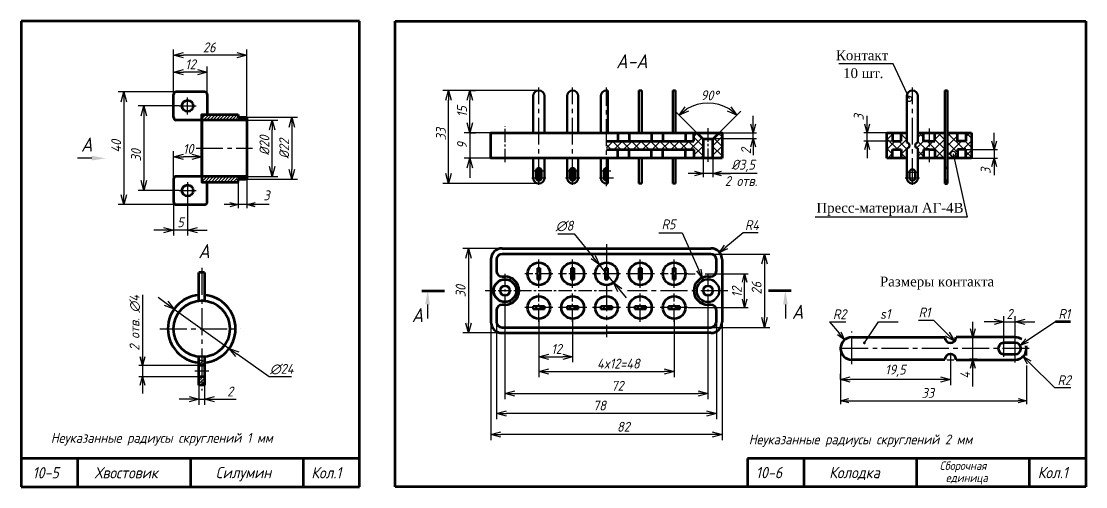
# Model space of a CAD drawing. Header units: millimetres. Extents: x -258 to 510, y 132 to 472.
# Drawn here: x 132 to 509.6, y 307 to 472 of the extents above; entities that cross this region are included whole.
import ezdxf

# ---------------------------------------------------------------- set-up
doc = ezdxf.new("R2010")
doc.units = ezdxf.units.MM
doc.header["$LTSCALE"] = 0.5
doc.linetypes.add('CENTER2', pattern=[28.575, 19.05, -3.175, 3.175, -3.175])
doc.linetypes.add('осевая2', pattern=[28.575, 19.05, -3.175, 3.175, -3.175])
doc.layers.get('0').update_dxf_attribs({"lineweight": 60})
doc.layers.get('Defpoints').update_dxf_attribs({"color": 5})
doc.styles.get("Standard").update_dxf_attribs({"font": 'isocpeui.ttf', "width": 0.9})
doc.styles.add('стиль1', font='TIMES.TTF')
doc.dimstyles.new('Standart 1', dxfattribs={"dimtxt": 3.5, "dimasz": 3.5, "dimexe": 2, "dimexo": 0, "dimgap": 1, "dimtad": 1, "dimtoh": 1, "dimdec": 0, "dimtxsty": 'Standard', "dimblk": 'OPEN30', "dimcen": 2.5, "dimadec": 0, "dimazin": 0, "dimtfac": 1, "dimtdec": 0, "dimtmove": 0, "dimatfit": 3, "dimldrblk": 'DOTSMALL', "dimfxl": 0, "dimarcsym": 0})

# ---------------------------------------------------------------- blocks, each defined once
blk = doc.blocks.new('_Open30')
at = {"color": 0, "linetype": 'ByBlock', "lineweight": -2}
for p, q in [((-1, 0.27), (0, 0)), ((0, 0), (-1, -0.27)), ((0, 0), (-1, 0))]:
    blk.add_line(p, q, dxfattribs=at)
blk = doc.blocks.new('*D68')
at = {"color": 0, "linetype": 'Continuous', "lineweight": -2}
for p, q in [((376.59, 389.5), (397.6, 389.5)), ((395.6, 386), (395.6, 367)), ((376.59, 363.5), (397.6, 363.5))]:
    blk.add_line(p, q, dxfattribs=at)
at = {"layer": 'Defpoints', "color": 0, "linetype": 'Continuous'}
for p in [(376.59, 389.5), (376.59, 363.5), (395.6, 363.5)]:
    blk.add_point(p, dxfattribs=at)
at = {"color": 0, "linetype": 'Continuous', "lineweight": -2, "xscale": 3.5, "yscale": 3.5, "zscale": 3.5}
for p, rotation in [((395.6, 389.5), 90), ((395.6, 363.5), 270)]:
    blk.add_blockref('_Open30', p, dxfattribs=dict(at, rotation=rotation))
at = {"color": 0, "linetype": 'Continuous', "lineweight": -3, "insert": (392.85, 377.39), "char_height": 3.5, "attachment_point": 5, "rotation": 90}
blk.add_mtext('26', dxfattribs=at)
blk = doc.blocks.new('_DotSmall')
at = {"color": 0, "linetype": 'ByBlock', "const_width": 0.5}
blk.add_lwpolyline([(-0.0625, 0, 1), (0.0625, 0, 1)], format="xyb", close=True, dxfattribs=at)
blk = doc.blocks.new('*D69')
at = {"color": 0, "linetype": 'Continuous', "lineweight": -2}
for p, q in [((303.59, 371.5), (303.59, 338)), ((375.6, 371.5), (375.6, 338)), ((307.09, 340), (372.1, 340))]:
    blk.add_line(p, q, dxfattribs=at)
at = {"layer": 'Defpoints', "color": 0, "linetype": 'Continuous'}
for p in [(303.59, 371.5), (375.6, 371.5), (375.6, 340)]:
    blk.add_point(p, dxfattribs=at)
at = {"color": 0, "linetype": 'Continuous', "lineweight": -2, "xscale": 3.5, "yscale": 3.5, "zscale": 3.5, "rotation": 180}
blk.add_blockref('_Open30', (303.59, 340), dxfattribs=at)
at = {"color": 0, "linetype": 'Continuous', "lineweight": -2, "xscale": 3.5, "yscale": 3.5, "zscale": 3.5}
blk.add_blockref('_Open30', (375.6, 340), dxfattribs=at)
at = {"color": 0, "linetype": 'Continuous', "lineweight": -3, "insert": (343.49, 342.77), "char_height": 3.5, "attachment_point": 5}
blk.add_mtext('72', dxfattribs=at)
blk = doc.blocks.new('*D70')
at = {"color": 0, "lineweight": -2}
for p, q in [((315.6, 366.25), (315.6, 351.1)), ((327.6, 366.25), (327.6, 351.1)), ((319.1, 353.1), (324.1, 353.1))]:
    blk.add_line(p, q, dxfattribs=at)
at = {"layer": 'Defpoints', "color": 0}
for p in [(315.6, 366.25), (327.6, 366.25), (327.6, 353.1)]:
    blk.add_point(p, dxfattribs=at)
at = {"color": 0, "lineweight": -2, "xscale": 3.5, "yscale": 3.5, "zscale": 3.5, "rotation": 180}
blk.add_blockref('_Open30', (315.6, 353.1), dxfattribs=at)
at = {"color": 0, "lineweight": -2, "xscale": 3.5, "yscale": 3.5, "zscale": 3.5}
blk.add_blockref('_Open30', (327.6, 353.1), dxfattribs=at)
at = {"color": 0, "lineweight": -3, "insert": (321.9, 355.85), "char_height": 3.5, "attachment_point": 5}
blk.add_mtext('12', dxfattribs=at)
blk = doc.blocks.new('*D71')
at = {"color": 0, "lineweight": -2}
for p, q in [((363.61, 366.25), (363.61, 345.89)), ((315.6, 353.1), (315.6, 345.89)), ((319.1, 347.89), (360.11, 347.89))]:
    blk.add_line(p, q, dxfattribs=at)
at = {"layer": 'Defpoints', "color": 0}
for p in [(363.61, 366.25), (315.6, 353.1), (363.61, 347.89)]:
    blk.add_point(p, dxfattribs=at)
at = {"color": 0, "lineweight": -2, "xscale": 3.5, "yscale": 3.5, "zscale": 3.5, "rotation": 180}
blk.add_blockref('_Open30', (315.6, 347.89), dxfattribs=at)
at = {"color": 0, "lineweight": -2, "xscale": 3.5, "yscale": 3.5, "zscale": 3.5}
blk.add_blockref('_Open30', (363.61, 347.89), dxfattribs=at)
at = {"color": 0, "lineweight": -3, "insert": (343.83, 350.64), "char_height": 3.5, "attachment_point": 5}
blk.add_mtext('4x12=48', dxfattribs=at)
blk = doc.blocks.new('*D78')
at = {"color": 0, "lineweight": -2}
for p, q in [((300.6, 365.5), (300.6, 331)), ((378.59, 365.5), (378.59, 331)), ((375.09, 333), (304.1, 333))]:
    blk.add_line(p, q, dxfattribs=at)
at = {"layer": 'Defpoints', "color": 0}
for p in [(300.6, 365.5), (378.59, 365.5), (300.6, 333)]:
    blk.add_point(p, dxfattribs=at)
at = {"color": 0, "lineweight": -2, "xscale": 3.5, "yscale": 3.5, "zscale": 3.5, "rotation": 180}
blk.add_blockref('_Open30', (300.6, 333), dxfattribs=at)
at = {"color": 0, "lineweight": -2, "xscale": 3.5, "yscale": 3.5, "zscale": 3.5}
blk.add_blockref('_Open30', (378.59, 333), dxfattribs=at)
at = {"color": 0, "lineweight": -3, "insert": (337.1, 335.77), "char_height": 3.5, "attachment_point": 5}
blk.add_mtext('78', dxfattribs=at)
blk = doc.blocks.new('*D79')
at = {"color": 0, "lineweight": -2}
for p, q in [((298.6, 365.5), (298.6, 323.5)), ((380.59, 365.5), (380.59, 323.5)), ((377.09, 325.5), (302.1, 325.5))]:
    blk.add_line(p, q, dxfattribs=at)
at = {"layer": 'Defpoints', "color": 0}
for p in [(298.6, 365.5), (380.59, 365.5), (298.6, 325.5)]:
    blk.add_point(p, dxfattribs=at)
at = {"color": 0, "lineweight": -2, "xscale": 3.5, "yscale": 3.5, "zscale": 3.5, "rotation": 180}
blk.add_blockref('_Open30', (298.6, 325.5), dxfattribs=at)
at = {"color": 0, "lineweight": -2, "xscale": 3.5, "yscale": 3.5, "zscale": 3.5}
blk.add_blockref('_Open30', (380.59, 325.5), dxfattribs=at)
at = {"color": 0, "lineweight": -3, "insert": (345.6, 328.25), "char_height": 3.5, "attachment_point": 5}
blk.add_mtext('82', dxfattribs=at)
blk = doc.blocks.new('*D72')
at = {"color": 0, "lineweight": -2}
for p, q in [((302.6, 391.5), (288.6, 391.5)), ((290.6, 388), (290.6, 365)), ((302.1, 361.5), (288.6, 361.5))]:
    blk.add_line(p, q, dxfattribs=at)
at = {"layer": 'Defpoints', "color": 0}
for p in [(302.6, 391.5), (290.6, 361.5), (302.1, 361.5)]:
    blk.add_point(p, dxfattribs=at)
at = {"color": 0, "lineweight": -2, "xscale": 3.5, "yscale": 3.5, "zscale": 3.5}
for p, rotation in [((290.6, 391.5), 90), ((290.6, 361.5), 270)]:
    blk.add_blockref('_Open30', p, dxfattribs=dict(at, rotation=rotation))
at = {"color": 0, "lineweight": -3, "insert": (287.85, 376.34), "char_height": 3.5, "attachment_point": 5, "rotation": 90}
blk.add_mtext('30', dxfattribs=at)
blk = doc.blocks.new('*D73')
at = {"color": 0, "lineweight": -2}
for p, q in [((291.1, 436), (291.1, 439.5)), ((298.6, 432.5), (289.1, 432.5)), ((291.1, 432.5), (291.1, 423.5)), ((298.6, 423.5), (289.1, 423.5)), ((291.1, 420), (291.1, 416.5))]:
    blk.add_line(p, q, dxfattribs=at)
at = {"layer": 'Defpoints', "color": 0}
for p in [(298.6, 432.5), (291.1, 423.5), (298.6, 423.5)]:
    blk.add_point(p, dxfattribs=at)
at = {"color": 0, "lineweight": -2, "xscale": 3.5, "yscale": 3.5, "zscale": 3.5}
for p, rotation in [((291.1, 432.5), 270), ((291.1, 423.5), 90)]:
    blk.add_blockref('_Open30', p, dxfattribs=dict(at, rotation=rotation))
at = {"color": 0, "lineweight": -3, "insert": (288.35, 428), "char_height": 3.5, "attachment_point": 5, "rotation": 90}
blk.add_mtext('9', dxfattribs=at)
blk = doc.blocks.new('*D74')
at = {"color": 0, "lineweight": -2}
for p, q in [((322.35, 396.66), (328.1, 396.66)), ((328.1, 396.66), (334.87, 388.32)), ((342.12, 379.39), (337.08, 385.61)), ((344.33, 376.68), (346.54, 373.96))]:
    blk.add_line(p, q, dxfattribs=at)
at = {"layer": 'Defpoints', "color": 0}
for p in [(337.08, 385.61), (342.12, 379.39)]:
    blk.add_point(p, dxfattribs=at)
at = {"color": 0, "lineweight": -2, "xscale": 3.5, "yscale": 3.5, "zscale": 3.5}
for p, rotation in [((337.08, 385.61), 309.0766852219268), ((342.12, 379.39), 129.0766852219268)]:
    blk.add_blockref('_Open30', p, dxfattribs=dict(at, rotation=rotation))
at = {"color": 0, "lineweight": -3, "insert": (324.72, 399.41), "char_height": 3.5, "attachment_point": 5}
blk.add_mtext('∅8', dxfattribs=at)
blk = doc.blocks.new('*D41')
at = {"color": 0, "lineweight": -2}
for p, q in [((480.6, 359), (480.6, 367.5)), ((484.6, 361), (484.6, 367.5)), ((477.1, 365.5), (473.6, 365.5)), ((480.6, 365.5), (484.6, 365.5)), ((488.1, 365.5), (491.6, 365.5))]:
    blk.add_line(p, q, dxfattribs=at)
at = {"layer": 'Defpoints', "color": 0}
for p in [(484.6, 365.5), (480.6, 359), (484.6, 361)]:
    blk.add_point(p, dxfattribs=at)
at = {"color": 0, "lineweight": -2, "xscale": 3.5, "yscale": 3.5, "zscale": 3.5}
blk.add_blockref('_Open30', (480.6, 365.5), dxfattribs=at)
at = {"color": 0, "lineweight": -2, "xscale": 3.5, "yscale": 3.5, "zscale": 3.5, "rotation": 180}
blk.add_blockref('_Open30', (484.6, 365.5), dxfattribs=at)
at = {"color": 0, "lineweight": -3, "insert": (482.6, 368.25), "char_height": 3.5, "attachment_point": 5}
blk.add_mtext('2', dxfattribs=at)
blk = doc.blocks.new('*D42')
at = {"color": 0, "lineweight": -2}
for p, q in [((461.6, 351.5), (461.6, 343)), ((422.6, 345), (422.6, 347)), ((458.1, 345), (426.1, 345))]:
    blk.add_line(p, q, dxfattribs=at)
at = {"layer": 'Defpoints', "color": 0}
for p in [(461.6, 351.5), (422.6, 345), (422.6, 345)]:
    blk.add_point(p, dxfattribs=at)
at = {"color": 0, "lineweight": -2, "xscale": 3.5, "yscale": 3.5, "zscale": 3.5, "rotation": 180}
blk.add_blockref('_Open30', (422.6, 345), dxfattribs=at)
at = {"color": 0, "lineweight": -2, "xscale": 3.5, "yscale": 3.5, "zscale": 3.5}
blk.add_blockref('_Open30', (461.6, 345), dxfattribs=at)
at = {"color": 0, "lineweight": -3, "insert": (442.1, 348.1), "char_height": 3.5, "attachment_point": 5}
blk.add_mtext('19,5', dxfattribs=at)
blk = doc.blocks.new('*D43')
at = {"color": 0, "lineweight": -2}
for p, q in [((450.26, 366.01), (455.59, 366.01)), ((455.59, 366.01), (460.54, 361.06))]:
    blk.add_line(p, q, dxfattribs=at)
at = {"layer": 'Defpoints', "color": 0}
for p in [(461.6, 360), (463.02, 358.59)]:
    blk.add_point(p, dxfattribs=at)
at = {"color": 0, "lineweight": -2, "xscale": 3.5, "yscale": 3.5, "zscale": 3.5, "rotation": 315}
blk.add_blockref('_Open30', (463.02, 358.59), dxfattribs=at)
at = {"color": 0, "lineweight": -3, "insert": (452.42, 368.76), "char_height": 3.5, "attachment_point": 5}
blk.add_mtext('R1', dxfattribs=at)
blk = doc.blocks.new('*D44')
at = {"color": 0, "lineweight": -2}
for p, q in [((371.6, 432.5), (363.93, 440.17)), ((379.6, 432.5), (387.28, 440.17))]:
    blk.add_line(p, q, dxfattribs=at)
blk.add_arc((375.6, 428.5), 14.51, 58.8555, 121.1445, dxfattribs=at)
at = {"layer": 'Defpoints', "color": 0}
for p in [(371.85, 442.51), (371.6, 432.5), (373.6, 430.5), (377.6, 430.5), (379.6, 432.5)]:
    blk.add_point(p, dxfattribs=at)
at = {"color": 0, "lineweight": -2, "xscale": 3.5, "yscale": 3.5, "zscale": 3.5}
for p, rotation in [((365.34, 438.76), 218.0722315492725), ((385.86, 438.76), 321.9277684507266)]:
    blk.add_blockref('_Open30', p, dxfattribs=dict(at, rotation=rotation))
at = {"color": 0, "lineweight": -3, "insert": (376.2, 445.75), "char_height": 3.5, "attachment_point": 5, "rotation": 358.0251}
blk.add_mtext('90°', dxfattribs=at)
blk = doc.blocks.new('*D45')
at = {"color": 0, "lineweight": -2}
for p, q in [((315.6, 447.5), (281.6, 447.5)), ((283.6, 418), (283.6, 444)), ((315.6, 414.5), (281.6, 414.5))]:
    blk.add_line(p, q, dxfattribs=at)
at = {"layer": 'Defpoints', "color": 0}
for p in [(283.6, 447.5), (315.6, 447.5), (315.6, 414.5)]:
    blk.add_point(p, dxfattribs=at)
at = {"color": 0, "lineweight": -2, "xscale": 3.5, "yscale": 3.5, "zscale": 3.5}
for p, rotation in [((283.6, 447.5), 90), ((283.6, 414.5), 270)]:
    blk.add_blockref('_Open30', p, dxfattribs=dict(at, rotation=rotation))
at = {"color": 0, "lineweight": -3, "insert": (280.85, 432), "char_height": 3.5, "attachment_point": 5, "rotation": 90}
blk.add_mtext('33', dxfattribs=at)
blk = doc.blocks.new('*D46')
at = {"color": 0, "lineweight": -2}
for p, q in [((291.1, 447.5), (293.1, 447.5)), ((291.1, 436), (291.1, 444)), ((291.1, 432.5), (293.1, 432.5))]:
    blk.add_line(p, q, dxfattribs=at)
at = {"layer": 'Defpoints', "color": 0}
for p in [(291.1, 447.5), (291.1, 447.5), (291.1, 432.5)]:
    blk.add_point(p, dxfattribs=at)
at = {"color": 0, "lineweight": -2, "xscale": 3.5, "yscale": 3.5, "zscale": 3.5}
for p, rotation in [((291.1, 447.5), 90), ((291.1, 432.5), 270)]:
    blk.add_blockref('_Open30', p, dxfattribs=dict(at, rotation=rotation))
at = {"color": 0, "lineweight": -3, "insert": (288.35, 440), "char_height": 3.5, "attachment_point": 5, "rotation": 90}
blk.add_mtext('15', dxfattribs=at)
blk = doc.blocks.new('*D47')
at = {"color": 0, "lineweight": -2}
for p, q in [((195, 343), (195, 336)), ((197, 343), (197, 336)), ((191.5, 338), (188, 338)), ((195, 338), (197, 338)), ((200.5, 338), (208.24, 338))]:
    blk.add_line(p, q, dxfattribs=at)
at = {"layer": 'Defpoints', "color": 0}
for p in [(195, 343), (197, 343), (197, 338)]:
    blk.add_point(p, dxfattribs=at)
at = {"color": 0, "lineweight": -2, "xscale": 3.5, "yscale": 3.5, "zscale": 3.5}
blk.add_blockref('_Open30', (195, 338), dxfattribs=at)
at = {"color": 0, "lineweight": -2, "xscale": 3.5, "yscale": 3.5, "zscale": 3.5, "rotation": 180}
blk.add_blockref('_Open30', (197, 338), dxfattribs=at)
at = {"color": 0, "lineweight": -3, "insert": (206.12, 340.75), "char_height": 3.5, "attachment_point": 5}
blk.add_mtext('2', dxfattribs=at)
blk = doc.blocks.new('*D48')
at = {"color": 0, "lineweight": -2}
for p, q in [((211.99, 437), (223, 437)), ((221, 420.5), (221, 433.5)), ((211.99, 417), (223, 417))]:
    blk.add_line(p, q, dxfattribs=at)
at = {"layer": 'Defpoints', "color": 0}
for p in [(211.99, 437), (221, 437), (211.99, 417)]:
    blk.add_point(p, dxfattribs=at)
at = {"color": 0, "lineweight": -2, "xscale": 3.5, "yscale": 3.5, "zscale": 3.5}
for p, rotation in [((221, 437), 90), ((221, 417), 270)]:
    blk.add_blockref('_Open30', p, dxfattribs=dict(at, rotation=rotation))
at = {"color": 0, "lineweight": -3, "insert": (218.25, 428), "char_height": 3.5, "attachment_point": 5, "rotation": 90}
blk.add_mtext('%%c20', dxfattribs=at)
blk = doc.blocks.new('*D49')
at = {"color": 0, "linetype": 'Continuous', "lineweight": -2}
for p, q in [((185.99, 416), (185.99, 426)), ((192.49, 424), (189.49, 424)), ((195.99, 424), (195.99, 426))]:
    blk.add_line(p, q, dxfattribs=at)
at = {"layer": 'Defpoints', "color": 0, "linetype": 'Continuous'}
for p in [(185.99, 424), (195.99, 424), (185.99, 416)]:
    blk.add_point(p, dxfattribs=at)
at = {"color": 0, "linetype": 'Continuous', "lineweight": -2, "xscale": 3.5, "yscale": 3.5, "zscale": 3.5, "rotation": 180}
blk.add_blockref('_Open30', (185.99, 424), dxfattribs=at)
at = {"color": 0, "linetype": 'Continuous', "lineweight": -2, "xscale": 3.5, "yscale": 3.5, "zscale": 3.5}
blk.add_blockref('_Open30', (195.99, 424), dxfattribs=at)
at = {"color": 0, "linetype": 'Continuous', "lineweight": -3, "insert": (191.25, 426.75), "char_height": 3.5, "attachment_point": 5}
blk.add_mtext('10', dxfattribs=at)
blk = doc.blocks.new('*D50')
at = {"color": 0, "linetype": 'Continuous', "lineweight": -2}
for p, q in [((185.99, 408), (185.99, 396)), ((190.99, 409), (190.99, 396)), ((182.49, 398), (178.99, 398)), ((190.99, 398), (185.99, 398)), ((194.49, 398), (197.99, 398))]:
    blk.add_line(p, q, dxfattribs=at)
at = {"layer": 'Defpoints', "color": 0, "linetype": 'Continuous'}
for p in [(185.99, 408), (190.99, 409), (185.99, 398)]:
    blk.add_point(p, dxfattribs=at)
at = {"color": 0, "linetype": 'Continuous', "lineweight": -2, "xscale": 3.5, "yscale": 3.5, "zscale": 3.5}
blk.add_blockref('_Open30', (185.99, 398), dxfattribs=at)
at = {"color": 0, "linetype": 'Continuous', "lineweight": -2, "xscale": 3.5, "yscale": 3.5, "zscale": 3.5, "rotation": 180}
blk.add_blockref('_Open30', (190.99, 398), dxfattribs=at)
at = {"color": 0, "linetype": 'Continuous', "lineweight": -3, "insert": (188.49, 400.75), "char_height": 3.5, "attachment_point": 5}
blk.add_mtext('5', dxfattribs=at)
blk = doc.blocks.new('*D51')
at = {"color": 0, "lineweight": -2}
for p, q in [((183.38, 372), (180.54, 374.03)), ((186.23, 369.96), (205.77, 356.02)), ((219.92, 345.92), (208.62, 353.99)), ((227.84, 345.92), (219.92, 345.92))]:
    blk.add_line(p, q, dxfattribs=at)
at = {"layer": 'Defpoints', "color": 0}
for p in [(186.23, 369.96), (205.77, 356.02)]:
    blk.add_point(p, dxfattribs=at)
at = {"color": 0, "lineweight": -2, "xscale": 3.5, "yscale": 3.5, "zscale": 3.5}
for p, rotation in [((186.23, 369.96), 324.4796056879055), ((205.77, 356.02), 144.4796056879055)]:
    blk.add_blockref('_Open30', p, dxfattribs=dict(at, rotation=rotation))
at = {"color": 0, "lineweight": -3, "insert": (224.38, 348.67), "char_height": 3.5, "attachment_point": 5}
blk.add_mtext('∅24', dxfattribs=at)
blk = doc.blocks.new('*D52')
at = {"color": 0, "linetype": 'Continuous', "lineweight": -2}
for p, q in [((187.99, 442), (173.46, 442)), ((175.46, 438.5), (175.46, 415.5)), ((187.99, 412), (173.46, 412))]:
    blk.add_line(p, q, dxfattribs=at)
at = {"layer": 'Defpoints', "color": 0, "linetype": 'Continuous'}
for p in [(187.99, 442), (175.46, 412), (187.99, 412)]:
    blk.add_point(p, dxfattribs=at)
at = {"color": 0, "linetype": 'Continuous', "lineweight": -2, "xscale": 3.5, "yscale": 3.5, "zscale": 3.5}
for p, rotation in [((175.46, 442), 90), ((175.46, 412), 270)]:
    blk.add_blockref('_Open30', p, dxfattribs=dict(at, rotation=rotation))
at = {"color": 0, "linetype": 'Continuous', "lineweight": -3, "insert": (172.71, 424.53), "char_height": 3.5, "attachment_point": 5, "rotation": 90}
blk.add_mtext('30', dxfattribs=at)
blk = doc.blocks.new('*D53')
at = {"color": 0, "linetype": 'Continuous', "lineweight": -2}
for p, q in [((186.99, 447), (166.4, 447)), ((168.4, 443.5), (168.4, 410.5)), ((186.99, 407), (166.4, 407))]:
    blk.add_line(p, q, dxfattribs=at)
at = {"layer": 'Defpoints', "color": 0, "linetype": 'Continuous'}
for p in [(186.99, 447), (168.4, 407), (186.99, 407)]:
    blk.add_point(p, dxfattribs=at)
at = {"color": 0, "linetype": 'Continuous', "lineweight": -2, "xscale": 3.5, "yscale": 3.5, "zscale": 3.5}
for p, rotation in [((168.4, 447), 90), ((168.4, 407), 270)]:
    blk.add_blockref('_Open30', p, dxfattribs=dict(at, rotation=rotation))
at = {"color": 0, "linetype": 'Continuous', "lineweight": -3, "insert": (165.65, 427.74), "char_height": 3.5, "attachment_point": 5, "rotation": 90}
blk.add_mtext('40', dxfattribs=at)
blk = doc.blocks.new('*D54')
at = {"color": 0, "lineweight": -2}
for p, q in [((185.99, 446), (185.99, 456)), ((194.49, 454), (189.49, 454)), ((197.99, 446), (197.99, 456))]:
    blk.add_line(p, q, dxfattribs=at)
at = {"layer": 'Defpoints', "color": 0}
for p in [(185.99, 454), (185.99, 446), (197.99, 446)]:
    blk.add_point(p, dxfattribs=at)
at = {"color": 0, "lineweight": -2, "xscale": 3.5, "yscale": 3.5, "zscale": 3.5, "rotation": 180}
blk.add_blockref('_Open30', (185.99, 454), dxfattribs=at)
at = {"color": 0, "lineweight": -2, "xscale": 3.5, "yscale": 3.5, "zscale": 3.5}
blk.add_blockref('_Open30', (197.99, 454), dxfattribs=at)
at = {"color": 0, "lineweight": -3, "insert": (192.05, 456.75), "char_height": 3.5, "attachment_point": 5}
blk.add_mtext('12', dxfattribs=at)
blk = doc.blocks.new('*D55')
at = {"color": 0, "lineweight": -2}
for p, q in [((211.49, 438), (230, 438)), ((228, 434.5), (228, 419.5)), ((211.49, 416), (230, 416))]:
    blk.add_line(p, q, dxfattribs=at)
at = {"layer": 'Defpoints', "color": 0}
for p in [(211.49, 438), (211.49, 416), (228, 416)]:
    blk.add_point(p, dxfattribs=at)
at = {"color": 0, "lineweight": -2, "xscale": 3.5, "yscale": 3.5, "zscale": 3.5}
for p, rotation in [((228, 438), 90), ((228, 416), 270)]:
    blk.add_blockref('_Open30', p, dxfattribs=dict(at, rotation=rotation))
at = {"color": 0, "lineweight": -3, "insert": (225.25, 426.81), "char_height": 3.5, "attachment_point": 5, "rotation": 90}
blk.add_mtext('%%c22', dxfattribs=at)
blk = doc.blocks.new('*D56')
at = {"color": 0, "lineweight": -2}
for p, q in [((185.99, 446), (185.99, 462)), ((211.99, 438), (211.99, 462)), ((208.49, 460), (189.49, 460))]:
    blk.add_line(p, q, dxfattribs=at)
at = {"layer": 'Defpoints', "color": 0}
for p in [(185.99, 460), (185.99, 446), (211.99, 438)]:
    blk.add_point(p, dxfattribs=at)
at = {"color": 0, "lineweight": -2, "xscale": 3.5, "yscale": 3.5, "zscale": 3.5, "rotation": 180}
blk.add_blockref('_Open30', (185.99, 460), dxfattribs=at)
at = {"color": 0, "lineweight": -2, "xscale": 3.5, "yscale": 3.5, "zscale": 3.5}
blk.add_blockref('_Open30', (211.99, 460), dxfattribs=at)
at = {"color": 0, "lineweight": -3, "insert": (198.69, 462.75), "char_height": 3.5, "attachment_point": 5}
blk.add_mtext('26', dxfattribs=at)

msp = doc.modelspace()

# ---------------------------------------------------------------- hatches: boundary and pattern name
h = msp.add_hatch(color=7)
h.paths.add_polyline_path([(460.6, 447.5), (459.6, 447.5), (459.6, 420), (460.6, 420)])
h.paths.add_polyline_path([(460.6, 415.5), (459.6, 415.5), (459.6, 414.5), (460.6, 414.5)])
at = {"lineweight": -3}
h = msp.add_hatch(dxfattribs=at)
h.set_pattern_fill('ANSI31', scale=0.25, angle=180, style=0)
h.set_pattern_definition([(225, (335.7174, 337.0096), (0.561266, -0.561266), [])])
h.paths.add_polyline_path([(208.99, 415), (208.99, 416), (211.49, 416), (211.99, 416), (211.99, 417), (195.99, 417), (195.99, 415)])
h.paths.add_polyline_path([(211.99, 437), (211.99, 438), (208.99, 438), (208.99, 439), (195.99, 439), (195.99, 437)])
h = msp.add_hatch(dxfattribs=at)
h.set_pattern_fill('ANSI37', scale=0.75, style=0)
h.paths.add_polyline_path([(373.85, 430.25), (371.6, 432.5), (370.6, 432.5), (370.6, 429.5), (339.6, 429.5), (339.6, 426.5), (370.6, 426.5), (370.6, 423.78), (370.88, 423.5), (373.85, 423.5)])
h.paths.add_polyline_path([(380.59, 430.5), (377.6, 430.5), (377.35, 430.25), (377.35, 423.5), (380.59, 423.5)])
h.paths.add_polyline_path([(380.59, 432.5), (379.6, 432.5), (377.6, 430.5), (380.59, 430.5)])
h = msp.add_hatch(dxfattribs=at)
h.set_pattern_fill('ANSI37', scale=0.75, style=0)
h.set_pattern_definition([(45, (259.1025, 287), (-1.683798, 1.683798), []), (135, (259.1025, 287), (-1.683798, -1.683798), [])])
h.paths.add_polyline_path([(446.1, 427, 1), (446.1, 429), (446.1, 432.5), (444.1, 432.5), (444.1, 429.5), (441.1, 429.5), (441.1, 432.5), (439.1, 432.5), (439.1, 423.5), (441.1, 423.5), (441.1, 426.5), (444.1, 426.5), (444.1, 423.5), (446.1, 423.5)])
h.paths.add_polyline_path([(452.1, 426.5), (454.1, 426.5), (454.1, 429.5), (452.1, 429.5), (452.1, 432.5), (450.1, 432.5), (450.1, 429, 1), (450.1, 427), (450.1, 423.5), (452.1, 423.5)])
h.paths.add_polyline_path([(456.1, 426.5), (456.1, 423.5), (459.6, 423.5), (459.6, 432.5), (456.1, 432.5), (456.1, 429.5), (454.1, 429.5), (454.1, 426.5)])
h.paths.add_polyline_path([(460.6, 423.5), (464.1, 423.5), (464.1, 426.5), (467.1, 426.5), (467.1, 423.5), (469.1, 423.5), (469.1, 432.5), (467.1, 432.5), (467.1, 429.5), (464.1, 429.5), (464.1, 432.5), (460.6, 432.5)])
h = msp.add_hatch(dxfattribs=at)
h.set_pattern_fill('ANSI31', scale=0.25, angle=180, style=0)
h.set_pattern_definition([(225, (266, 273), (0.561266, -0.561266), [])])
h.paths.add_polyline_path([(196, 345.99), (195, 345.99), (195, 342.99), (196, 342.99)])
h.paths.add_polyline_path([(196, 342.99), (197, 342.99), (197, 345.99), (196, 345.99)])
edge = h.paths.add_edge_path()
edge.add_line((196, 349.99), (196, 351.73))
edge.add_spline(control_points=[(196, 351.73), (195.81, 351.78), (195.46, 351.81), (195.14, 351.69), (195, 351.64)], knot_values=[1.257023, 1.257023, 1.257023, 1.257023, 1.8297, 2.282074, 2.282074, 2.282074, 2.282074], degree=3, periodic=0)
edge.add_line((195, 351.64), (195, 349.99))
edge.add_line((195, 349.99), (196, 349.99))
edge = h.paths.add_edge_path()
edge.add_line((196, 349.99), (197, 349.99))
edge.add_line((197, 349.99), (197, 351.7))
edge.add_spline(control_points=[(197, 351.7), (196.9, 351.63), (196.62, 351.46), (196.27, 351.65), (196.03, 351.72), (196, 351.73)], knot_values=[0.193136, 0.193136, 0.193136, 0.193136, 0.540618, 1.177748, 1.257023, 1.257023, 1.257023, 1.257023], degree=3, periodic=0)
edge.add_line((196, 351.73), (196, 349.99))

# ---------------------------------------------------------------- linework, layer by layer
at = {"color": 7, "lineweight": 60}
for p, q in [((132, 472), (132, 307)), ((252, 472), (132, 472)), ((252, 307), (252, 472)), ((264.6, 307), (264.6, 472)), ((264.6, 472), (509.6, 472)), ((509.6, 472), (509.6, 307)), ((185.99, 438), (185.99, 446)), ((196.99, 447), (186.99, 447)), ((197.99, 446), (197.99, 439)), ((339.6, 447.5), (340.1, 447.5)), ((459.6, 447.5), (460.6, 447.5)), ((195.99, 439), (195.99, 427)), ((208.99, 439), (208.99, 438)), ((195.99, 437), (186.99, 437)), ((211.99, 437), (195.99, 437)), ((208.99, 438), (211.99, 438)), ((370.6, 429.5), (370.6, 432.5)), ((373.85, 430.25), (371.6, 432.5)), ((377.35, 430.25), (379.6, 432.5)), ((439.1, 423.5), (439.1, 432.5)), ((439.1, 432.5), (446.1, 432.5)), ((441.1, 432.5), (441.1, 429.5)), ((444.1, 429.5), (444.1, 432.5)), ((450.1, 432.5), (459.6, 432.5)), ((452.1, 429.5), (452.1, 432.5)), ((456.1, 429.5), (456.1, 432.5)), ((460.6, 432.5), (469.1, 432.5)), ((464.1, 429.5), (464.1, 432.5)), ((467.1, 432.5), (467.1, 429.5)), ((469.1, 432.5), (469.1, 423.5)), ((339.6, 429.5), (370.6, 429.5)), ((377.35, 430.25), (373.85, 430.25)), ((373.85, 430.25), (373.85, 423.5)), ((377.35, 423.49), (377.35, 430.25)), ((441.1, 429.5), (444.1, 429.5)), ((454.1, 429.5), (452.1, 429.5)), ((454.1, 429.5), (456.1, 429.5)), ((467.1, 429.5), (464.1, 429.5)), ((339.6, 426.5), (370.6, 426.5)), ((370.6, 426.5), (370.6, 423.5)), ((446.1, 423.5), (439.1, 423.5)), ((441.1, 426.5), (444.1, 426.5)), ((441.1, 423.5), (441.1, 426.5)), ((444.1, 426.5), (444.1, 423.5)), ((459.6, 423.5), (450.1, 423.5)), ((454.1, 426.5), (452.1, 426.5)), ((452.1, 426.5), (452.1, 423.5)), ((454.1, 426.5), (456.1, 426.5)), ((456.1, 426.5), (456.1, 423.5)), ((469.1, 423.5), (460.6, 423.5)), ((467.1, 426.5), (464.1, 426.5)), ((464.1, 426.5), (464.1, 423.5)), ((467.1, 423.5), (467.1, 426.5)), ((459.6, 420), (460.6, 420)), ((185.99, 416), (185.99, 408)), ((195.99, 417), (186.99, 417)), ((211.99, 417), (195.99, 417)), ((208.99, 416), (211.49, 416)), ((208.99, 415), (208.99, 416)), ((459.6, 415.5), (460.6, 415.5)), ((197.99, 408), (197.99, 415)), ((459.6, 414.5), (460.6, 414.5)), ((186.99, 407), (196.99, 407)), ((339.59, 389.5), (302.6, 389.5)), ((376.59, 389.5), (339.59, 389.5)), ((300.6, 387.5), (300.6, 383.5)), ((378.59, 383.5), (378.59, 387.5)), ((195, 372.94), (195, 382.99)), ((197, 382.99), (195, 382.99)), ((197, 382.99), (197, 372.94)), ((302.6, 381.5), (303.59, 381.5)), ((375.6, 381.5), (376.59, 381.5)), ((303.59, 371.5), (302.6, 371.5)), ((376.59, 371.5), (375.6, 371.5)), ((300.6, 369.5), (300.6, 365.5)), ((378.59, 365.5), (378.59, 369.5)), ((302.6, 363.5), (339.59, 363.5)), ((339.59, 363.5), (376.59, 363.5)), ((426.6, 360), (459.6, 360)), ((484.6, 360), (463.6, 360)), ((484.6, 358), (480.6, 358)), ((195, 342.99), (195, 353.04)), ((197, 353.04), (197, 342.99)), ((459.6, 352), (426.6, 352)), ((463.6, 352), (484.6, 352)), ((480.6, 354), (484.6, 354)), ((197, 349.99), (195, 349.99)), ((197, 345.99), (195, 345.99)), ((197, 342.99), (195, 342.99)), ((252, 317), (132, 317)), ((152, 317), (152, 307)), ((192, 317), (192, 307)), ((232, 317), (232, 307)), ((509.6, 317), (389.6, 317)), ((389.6, 317), (389.6, 307)), ((409.6, 317), (409.6, 307)), ((449.6, 317), (449.6, 307)), ((489.6, 317), (489.6, 307)), ((132, 307), (252, 307)), ((509.6, 307), (264.6, 307))]:
    msp.add_line(p, q, dxfattribs=at)
at = {"color": 7, "linetype": 'осевая2', "lineweight": -3}
for p, q in [((315.6, 414), (315.6, 448.5)), ((327.6, 414), (327.6, 448.5)), ((339.6, 413.5), (339.6, 448.5)), ((448.1, 414), (448.1, 448.5)), ((193.99, 427), (213.99, 427)), ((196, 384.58), (196, 341.06)), ((181.17, 362.99), (209.79, 362.99)), ((426.6, 350.5), (426.6, 362)), ((489.6, 356), (421.6, 356))]:
    msp.add_line(p, q, dxfattribs=at)
at = {"color": 7, "lineweight": 50}
for p, q in [((340.1, 432.5), (340.1, 447.5)), ((351.1, 447.5), (352.1, 447.5)), ((351.11, 432.5), (351.1, 447.5)), ((352.11, 432.5), (352.11, 447.5)), ((363.1, 447.5), (364.1, 447.5)), ((363.11, 432.5), (363.11, 447.5)), ((364.1, 432.5), (364.1, 447.5)), ((459.6, 447.5), (459.6, 414.5)), ((460.6, 414.5), (460.6, 447.5)), ((313.6, 432.5), (313.6, 445.5)), ((317.6, 445.5), (317.6, 432.5)), ((325.6, 432.5), (325.6, 445.5)), ((329.6, 445.5), (329.6, 432.5)), ((337.6, 432.5), (337.6, 445.5)), ((446.1, 429), (446.1, 445.5)), ((450.1, 445.5), (450.1, 429)), ((446.1, 427), (446.1, 416.5)), ((450.1, 416.5), (450.1, 427)), ((313.6, 423.5), (313.6, 416.5)), ((317.6, 416.5), (317.6, 423.5)), ((325.6, 423.5), (325.6, 416.5)), ((329.6, 416.5), (329.6, 423.5)), ((337.6, 423.5), (337.6, 416.5)), ((340.1, 414.5), (340.1, 423.5)), ((351.11, 414.5), (351.11, 423.5)), ((352.11, 414.5), (352.11, 423.5)), ((363.11, 414.5), (363.11, 423.5)), ((364.1, 414.5), (364.1, 423.5)), ((315.1, 415.63), (315.1, 419.87)), ((316.1, 415.63), (316.1, 419.87)), ((327.1, 415.63), (327.1, 419.87)), ((328.1, 415.63), (328.1, 419.87)), ((339.1, 415.63), (339.1, 419.87)), ((447.1, 418.5), (447.1, 416.5)), ((449.1, 416.5), (449.1, 418.5)), ((339.6, 414.5), (340.1, 414.5)), ((351.11, 414.5), (352.11, 414.5)), ((363.11, 414.5), (364.1, 414.5)), ((315.1, 384.5), (316.1, 384.5)), ((315.1, 380.5), (315.1, 384.5)), ((316.1, 384.5), (316.1, 380.5)), ((327.1, 380.5), (327.1, 384.5)), ((327.1, 384.5), (328.1, 384.5)), ((328.1, 384.5), (328.1, 380.5)), ((339.1, 380.5), (339.1, 384.5)), ((339.1, 384.5), (340.1, 384.5)), ((340.1, 384.5), (340.1, 380.5)), ((351.1, 380.5), (351.1, 384.5)), ((351.1, 384.5), (352.1, 384.5)), ((352.1, 384.5), (352.1, 380.5)), ((363.1, 380.5), (363.1, 384.5)), ((363.1, 384.5), (364.1, 384.5)), ((364.1, 384.5), (364.1, 380.5)), ((316.1, 380.5), (315.1, 380.5)), ((328.1, 380.5), (327.1, 380.5)), ((340.1, 380.5), (339.1, 380.5)), ((352.1, 380.5), (351.1, 380.5)), ((364.1, 380.5), (363.1, 380.5)), ((313.6, 370), (313.6, 371)), ((313.6, 371), (317.6, 371)), ((317.6, 371), (317.6, 370)), ((325.6, 370), (325.6, 371)), ((325.6, 371), (329.6, 371)), ((329.6, 371), (329.6, 370)), ((337.59, 370), (337.59, 371)), ((337.59, 371), (341.59, 371)), ((341.59, 371), (341.59, 370)), ((349.6, 370), (349.6, 371)), ((349.6, 371), (353.6, 371)), ((353.6, 371), (353.6, 370)), ((361.6, 370), (361.6, 371)), ((361.6, 371), (365.6, 371)), ((365.6, 371), (365.6, 370)), ((317.6, 370), (313.6, 370)), ((329.6, 370), (325.6, 370)), ((341.59, 370), (337.59, 370)), ((353.6, 370), (349.6, 370)), ((365.6, 370), (361.6, 370))]:
    msp.add_line(p, q, dxfattribs=at)
at = {"color": 7, "lineweight": -3}
for p, q in [((187.99, 442), (193.99, 442)), ((190.99, 439), (190.99, 445)), ((391.6, 435.5), (391.6, 438.5)), ((432.1, 435.5), (432.1, 438.5)), ((377.6, 430.5), (392.85, 430.5)), ((380.59, 432.5), (392.85, 432.5)), ((391.6, 430.5), (391.6, 432.5)), ((441.1, 432.5), (430.85, 432.5)), ((432.1, 429.5), (432.1, 432.5)), ((477.1, 429.5), (477.1, 432.5)), ((391.6, 427.5), (391.6, 424.5)), ((441.1, 429.5), (430.85, 429.5)), ((157, 423.5), (152, 423.5)), ((373.85, 423.5), (373.85, 416.75)), ((377.35, 423.49), (377.35, 416.74)), ((432.1, 426.5), (432.1, 423.5)), ((467.1, 426.5), (478.35, 426.5)), ((469.1, 423.5), (478.35, 423.5)), ((477.1, 426.5), (477.1, 423.5)), ((477.1, 420.5), (477.1, 417.5)), ((208.99, 416), (208.99, 405.75)), ((211.99, 416), (211.99, 405.75)), ((393.1, 418), (368.59, 418)), ((380.6, 418), (383.6, 418)), ((187.99, 412), (193.99, 412)), ((190.99, 415), (190.99, 409)), ((219.99, 407), (203.99, 407)), ((358.17, 397), (366.49, 397)), ((366.49, 397), (372.35, 383.81)), ((388.05, 397), (381.98, 391.97)), ((393.35, 397), (388.05, 397)), ((368.6, 382.5), (371.1, 382.5)), ((374.6, 382.5), (389.85, 382.5)), ((388.6, 373.5), (388.6, 379.5)), ((175, 375), (175, 339.99)), ((276.1, 371.6), (276.1, 366.6)), ((368.6, 370.5), (389.85, 370.5)), ((403.11, 371.6), (403.11, 366.6)), ((418.69, 365.5), (424.45, 365.5)), ((418.69, 365.5), (422.12, 361.38)), ((431.1, 358), (436.1, 365.5)), ((436.1, 365.5), (443.1, 365.5)), ((469.6, 342.5), (469.6, 365.5)), ((498.85, 365.5), (488.76, 358.77)), ((422.6, 356), (422.6, 336.25)), ((488.6, 356), (488.6, 353.5)), ((460.4, 352), (462.82, 352)), ((461.6, 354.5), (461.6, 351.5)), ((195, 349.99), (173.75, 349.99)), ((488.6, 350), (488.6, 336.25)), ((498.6, 342), (489.55, 351.05)), ((195, 345.99), (173.75, 345.99)), ((504.37, 342), (498.6, 342)), ((425.6, 337.5), (485.6, 337.5))]:
    msp.add_line(p, q, dxfattribs=at)
at = {"color": 7, "lineweight": 60, "ltscale": 0.5}
msp.add_line((211.99, 438), (211.99, 416), dxfattribs=at)
at = {"color": 7, "linetype": 'осевая2', "lineweight": -3, "ltscale": 0.5}
msp.add_line((303.6, 422.01), (303.6, 434.78), dxfattribs=at)
at = {"color": 7}
for p, q in [((370.88, 423.5), (370.6, 423.78)), ((377.61, 423.5), (377.6, 423.51)), ((209.99, 416), (208.99, 416)), ((504.15, 365.5), (498.85, 365.5)), ((471.1, 360), (468.35, 360)), ((471.1, 352), (468.35, 352))]:
    msp.add_line(p, q, dxfattribs=at)
at = {"color": 7, "linetype": 'Continuous', "lineweight": 60}
msp.add_line((211.99, 416), (208.99, 416), dxfattribs=at)
at = {"color": 7, "linetype": 'CENTER2', "lineweight": -3, "ltscale": 5}
for p, q in [((313.1, 416.5), (318.1, 416.5)), ((314.1, 419), (317.1, 419)), ((325.1, 416.5), (330.1, 416.5)), ((326.1, 419), (329.1, 419)), ((337.1, 416.5), (342.1, 416.5)), ((338.1, 419), (341.1, 419)), ((445.6, 416.5), (450.6, 416.5)), ((446.6, 418.5), (449.6, 418.5)), ((480.6, 353), (480.6, 359)), ((484.6, 351), (484.6, 361)), ((198.57, 347.99), (193.6, 347.99))]:
    msp.add_line(p, q, dxfattribs=at)
at = {"color": 7, "lineweight": 80}
for p, q in [((274.1, 376.5), (282.1, 376.5)), ((405.11, 376.5), (397.1, 376.5))]:
    msp.add_line(p, q, dxfattribs=at)
at = {"color": 7, "lineweight": 60}
for points in [[(195.99, 417), (195.99, 439), (208.99, 439)], [(195.99, 437), (195.99, 415), (208.99, 415)], [(343.6, 432.5), (343.6, 429.5)], [(347.6, 432.5), (347.6, 429.5)], [(355.6, 432.5), (355.6, 429.5)], [(359.6, 432.5), (359.6, 429.5)], [(367.6, 432.5), (367.6, 429.5)], [(343.6, 423.5), (343.6, 426.5)], [(347.6, 423.5), (347.6, 426.5)], [(355.6, 423.5), (355.6, 426.5)], [(359.6, 423.5), (359.6, 426.5)], [(367.6, 423.5), (367.6, 426.5)], [(302.6, 391.5), (376.59, 391.5)], [(298.6, 387.5), (298.6, 365.5)], [(380.59, 387.5), (380.59, 365.5)], [(302.6, 361.5), (339.6, 361.5)], [(376.59, 361.5), (339.59, 361.5)]]:
    msp.add_lwpolyline(points, dxfattribs=at)
msp.add_lwpolyline([(380.59, 423.5), (298.6, 423.5), (298.6, 432.5), (380.59, 432.5)], close=True, dxfattribs=at)
at = {"color": 7, "linetype": 'осевая2', "lineweight": -3, "ltscale": 0.5}
for points in [[(375.6, 434.07), (375.6, 422)], [(454.1, 434), (454.1, 422)], [(315.6, 377.5), (315.6, 387.5)], [(363.6, 377.5), (363.6, 387.5)], [(303.59, 382.5), (303.59, 370.5)], [(320.6, 382.5), (310.6, 382.5)], [(332.6, 382.5), (322.6, 382.5)], [(344.6, 382.5), (334.6, 382.5)], [(368.6, 382.5), (358.6, 382.5)], [(375.6, 382.5), (375.6, 370.5)], [(341.6, 376.5), (296.59, 376.5)], [(315.6, 365.5), (315.6, 375.5)], [(327.6, 365.5), (327.6, 375.5)], [(351.6, 365.5), (351.6, 375.5)], [(363.6, 365.5), (363.6, 375.5)], [(320.6, 370.5), (310.6, 370.5)], [(332.6, 370.5), (322.6, 370.5)], [(344.6, 370.5), (334.6, 370.5)], [(356.6, 370.5), (346.6, 370.5)], [(368.6, 370.5), (358.6, 370.5)]]:
    msp.add_lwpolyline(points, dxfattribs=at)
at = {"color": 7, "lineweight": 50}
for points in [[(316.6, 419, 1.002002), (314.6, 419), (314.6, 416.5, 1), (316.6, 416.5), (316.6, 419)], [(328.6, 419, 1.002002), (326.6, 419), (326.6, 416.5, 1), (328.6, 416.5), (328.6, 419)], [(339.6, 420, 0.414214), (338.6, 419), (338.6, 416.5, 0.414214), (339.6, 415.5)]]:
    msp.add_lwpolyline(points, format="xyb", dxfattribs=at)
at = {"color": 7, "linetype": 'осевая2', "lineweight": -3}
for points in [[(339.6, 393), (339.6, 360)], [(382.59, 376.5), (347.1, 376.5)]]:
    msp.add_lwpolyline(points, dxfattribs=at)
at = {"color": 7, "linetype": 'CENTER2', "lineweight": -3, "ltscale": 5}
for points in [[(327.6, 377.5), (327.6, 387.5)], [(351.6, 377.5), (351.6, 387.5)], [(356.6, 382.5), (346.6, 382.5)]]:
    msp.add_lwpolyline(points, dxfattribs=at)
at = {"color": 7, "const_width": 0.5}
msp.add_lwpolyline([(430.85, 358, 1), (431.35, 358, 1)], format="xyb", close=True, dxfattribs=at)
at = {"color": 7, "lineweight": 60}
for centre, radius in [((190.99, 442), 2), ((190.99, 412), 2), ((315.6, 382.5), 4), ((327.6, 382.5), 4), ((339.59, 382.5), 4), ((351.6, 382.5), 4), ((363.6, 382.5), 4), ((303.6, 376.5), 4), ((315.6, 370.5), 4), ((327.6, 370.5), 4), ((339.59, 370.5), 4), ((351.6, 370.5), 4), ((363.6, 370.5), 4), ((196, 362.99), 10)]:
    msp.add_circle(centre, radius, dxfattribs=at)
at = {"color": 7, "lineweight": 50}
for centre, radius in [((303.59, 376.5), 1.75), ((375.6, 376.5), 4), ((375.6, 376.5), 1.75)]:
    msp.add_circle(centre, radius, dxfattribs=at)
at = {"color": 7, "lineweight": 60}
for centre, radius, start, end in [((186.99, 446), 1, 90, 180), ((196.99, 446), 1, 0, 90), ((186.99, 438), 1, 180, 270), ((186.99, 416), 1, 90, 180), ((186.99, 408), 1, 180, 270), ((196.99, 408), 1, 270, 0), ((302.6, 387.5), 4, 90, 180), ((302.6, 387.5), 2, 90, 180), ((376.59, 387.5), 4, 0, 90), ((376.59, 387.5), 2, 0, 90), ((302.6, 383.5), 2, 180, 270), ((303.59, 376.5), 5, 270, 90), ((375.6, 376.5), 5, 90, 270), ((376.59, 383.5), 2, 270, 0), ((196, 362.99), 12, 94.7802, 265.2198), ((196, 362.99), 12, 274.7802, 85.2198), ((302.6, 369.5), 2, 90, 180), ((376.59, 369.5), 2, 0, 90), ((302.6, 365.5), 4, 180, 270), ((302.6, 365.5), 2, 180, 270), ((376.59, 365.5), 2, 270, 0), ((376.59, 365.5), 4, 270, 0), ((426.6, 356), 4, 90, 270), ((461.6, 360), 2, 180, 0), ((484.6, 356), 4, 54.4623, 90), ((480.6, 356), 2, 89.7708, 270), ((484.6, 356), 2, 270, 90), ((484.6, 356), 4, 270, 14.0362), ((461.6, 352), 2, 0, 180)]:
    msp.add_arc(centre, radius, start, end, dxfattribs=at)
at = {"color": 7, "lineweight": 50}
for centre, radius, start, end in [((315.6, 445.5), 2, 0, 180), ((327.6, 445.5), 2, 0, 180), ((339.6, 445.5), 2, 90, 180), ((448.1, 445.5), 2, 0, 180), ((446.1, 428), 1, 270, 90), ((450.1, 428), 1, 90, 270), ((448.1, 418.5), 1, 359.7708, 180), ((315.6, 416.5), 2, 180, 0), ((327.6, 416.5), 2, 180, 0), ((339.6, 416.5), 2, 180, 270), ((448.1, 416.5), 2, 180, 0), ((448.1, 416.5), 1, 180, 0)]:
    msp.add_arc(centre, radius, start, end, dxfattribs=at)
at = {"color": 7, "lineweight": -3}
msp.add_open_spline([(197, 351.7), (196.9, 351.63), (196.62, 351.46), (196.08, 351.75), (195.49, 351.82), (195.14, 351.69), (195, 351.64)], degree=3, knots=[0.193136, 0.193136, 0.193136, 0.193136, 0.540618, 1.177748, 1.8297, 2.282074, 2.282074, 2.282074, 2.282074], dxfattribs=at)
for points in [[(156.98, 422.67), (157.02, 424.33), (162, 423.4)], [(276.93, 371.58), (275.26, 371.62), (276.19, 376.6)], [(402.28, 371.58), (403.94, 371.62), (403.01, 376.6)]]:
    msp.add_solid(points, dxfattribs=at)

# ---------------------------------------------------------------- block references
at = {"color": 7, "lineweight": -3, "yscale": 3, "zscale": 3}
for p, xscale, rotation in [((391.6, 432.5), 3, 270), ((432.1, 432.5), 3, 270), ((391.6, 430.5), 3, 90), ((432.1, 429.5), 3, 90), ((477.1, 426.5), 3, 270), ((477.1, 423.5), 3, 90), ((377.35, 418), 3, 180), ((211.99, 407), 3, 180), ((379.67, 390.05), 3.000000000000048, 219.63852109744), ((373.57, 381.07), 2.999999999999958, 293.9624889745774), ((388.6, 382.5), 3, 90), ((388.6, 370.5), 3, 270), ((469.6, 360), 3, 270), ((424.04, 359.07), 3.000000000000008, 309.8055710922638), ((486.27, 357.11), 3.000000000000005, 213.6900675259864), ((175, 349.99), 3, 270), ((469.6, 352), 3, 90), ((487.43, 353.17), 3.000000000000024, 135), ((175, 345.99), 3, 90), ((422.6, 337.5), 3, 180)]:
    msp.add_blockref('_Open30', p, dxfattribs=dict(at, xscale=xscale, rotation=rotation))
at = {"color": 7, "lineweight": -3, "xscale": 3, "yscale": 3, "zscale": 3}
for p in [(373.85, 418), (208.99, 407), (488.6, 337.5)]:
    msp.add_blockref('_Open30', p, dxfattribs=at)

# ---------------------------------------------------------------- texts
at = {"color": 7, "lineweight": -3, "ltscale": 0.5, "style": 'стиль1'}
for s, p in [('Контакт', (421, 458.22)), ('10 шт.', (423.54, 451.86)), ('Размеры контакта', (436.6, 378))]:
    msp.add_text(s, height=3.5, dxfattribs=at).set_placement(p)
at = {"color": 7, "width": 0.9}
for s, height, p in [('A-A', 5, (343.04, 455.34)), ('A', 5, (194.81, 388)), ('Неуказанные радиусы скруглений 1 мм', 3.5, (142.5, 322.55)), ('Неуказанные радиусы скруглений 2 мм', 3.5, (390.1, 322)), ('10-5', 4, (136, 309.95)), ('Хвостовик', 4, (158, 309.95)), ('Силумин', 4, (201, 310)), ('Кол.1', 4, (234.89, 309.95)), ('10-6', 4, (392.6, 310)), ('Колодка', 4, (418.6, 310)), ('Сборочная', 3, (457.81, 312.94)), ('Кол.1', 4, (492.6, 310)), ('единица', 3, (459.98, 308.65))]:
    msp.add_text(s, height=height, dxfattribs=at).set_placement(p)
at = {"color": 7, "lineweight": -3, "width": 0.9}
for s, height, p in [('A', 5, (153.2, 425.82)), ('2 отв. ', 3.5, (381.6, 413.62)), ('А', 5, (270.52, 365.34)), ('А', 5, (405.39, 366.49)), ('s1', 3.5, (436.6, 366.5))]:
    msp.add_text(s, height=height, dxfattribs=at).set_placement(p)
at = {"color": 7, "ltscale": 0.5, "style": 'стиль1'}
msp.add_text('Пресс-материал АГ-4В', height=3.5, dxfattribs=at).set_placement((414.07, 404.14))
at = {"color": 7, "lineweight": -3, "width": 0.9}
msp.add_text('2 отв. ∅4', height=3.5, rotation=90, dxfattribs=at).set_placement((173.92, 355.25))
at = {"color": 7, "lineweight": -3, "char_height": 3.5, "attachment_point": 5, "rotation": 90}
for s, insert in [('3', (429.1, 438)), ('2', (389.1, 426)), ('3', (474.1, 419)), ('12', (385.85, 376)), ('4', (466.85, 346.5))]:
    msp.add_mtext(s, dxfattribs=dict(at, insert=insert))
at = {"color": 7, "lineweight": -3, "char_height": 3.5, "attachment_point": 5}
for s, insert in [('%%c3,5', (388.1, 420.75)), ('\\A1;3', (219, 410.27)), ('R5', (361.6, 400)), ('R4', (391.2, 399.75)), ('R2', (422.32, 368.14)), ('R2', (501.98, 344.75)), ('33', (453.6, 340.25))]:
    msp.add_mtext(s, dxfattribs=dict(at, insert=insert))
at = {"color": 7, "insert": (502, 368.25), "char_height": 3.5, "attachment_point": 5}
msp.add_mtext('R1', dxfattribs=at)

# ---------------------------------------------------------------- dimensions: what is measured, and where the dimension line sits
at = {"color": 7, "lineweight": -3}
for base, p1, p2, picture, middle in [((185.99, 460), (211.99, 438), (185.99, 446), '*D56', (198.69, 460)), ((185.99, 454), (197.99, 446), (185.99, 446), '*D54', (192.05, 454)), ((197, 338), (195, 343), (197, 343), '*D47', (206.12, 338))]:
    dim = msp.add_linear_dim(base=base, p1=p1, p2=p2, dimstyle='Standart 1', dxfattribs=at)
    dim.commit()
    dim.dimension.update_dxf_attribs({"geometry": picture, "text_midpoint": middle, "dimtype": 160})
at = {"color": 7, "linetype": 'Continuous', "lineweight": -3}
for base, p1, p2, angle, picture, middle in [((168.4, 407), (186.99, 447), (186.99, 407), 270, '*D53', (168.4, 427.74)), ((175.46, 412), (187.99, 442), (187.99, 412), 270, '*D52', (175.46, 424.53)), ((395.6, 363.5), (376.59, 389.5), (376.59, 363.5), 90, '*D68', (395.6, 377.39))]:
    dim = msp.add_linear_dim(base=base, p1=p1, p2=p2, angle=angle, dimstyle='Standart 1', dxfattribs=at)
    dim.commit()
    dim.dimension.update_dxf_attribs({"geometry": picture, "text_midpoint": middle, "dimtype": 160})
at = {"color": 7, "lineweight": -3}
for base, p1, p2, picture, middle in [((283.6, 447.5), (315.6, 414.5), (315.6, 447.5), '*D45', (283.6, 432)), ((291.1, 447.5), (291.1, 432.5), (291.1, 447.5), '*D46', (291.1, 440))]:
    dim = msp.add_linear_dim(base=base, p1=p1, p2=p2, angle=90, dimstyle='Standart 1', dxfattribs=at)
    dim.commit()
    dim.dimension.update_dxf_attribs({"geometry": picture, "text_midpoint": middle, "dimtype": 160})
dim = msp.add_angular_dim_2l(base=(371.85, 442.51), line1=((373.6, 430.5), (371.6, 432.5)), line2=((377.6, 430.5), (379.6, 432.5)), dimstyle='Standart 1', dxfattribs=at)
dim.commit()
dim.dimension.update_dxf_attribs({"geometry": '*D44', "text_midpoint": (376.1, 443), "dimtype": 162})
at = {"color": 7, "lineweight": -3, "ltscale": 0.5}
dim = msp.add_linear_dim(base=(291.1, 423.5), p1=(298.6, 432.5), p2=(298.6, 423.5), angle=90, dimstyle='Standart 1', dxfattribs=at)
dim.commit()
dim.dimension.update_dxf_attribs({"geometry": '*D73', "text_midpoint": (288.35, 428)})
at = {"color": 7, "lineweight": -3}
for base, p1, p2, angle, text, picture, middle in [((228, 416), (211.49, 438), (211.49, 416), 270, '%%c22', '*D55', (228, 426.81)), ((221, 437), (211.99, 417), (211.99, 437), 90, '%%c20', '*D48', (221, 428))]:
    dim = msp.add_linear_dim(base=base, p1=p1, p2=p2, angle=angle, text=text, dimstyle='Standart 1', dxfattribs=at)
    dim.commit()
    dim.dimension.update_dxf_attribs({"geometry": picture, "text_midpoint": middle, "dimtype": 160})
at = {"color": 7, "linetype": 'Continuous', "lineweight": -3}
for base, p1, p2, picture, middle in [((185.99, 424), (195.99, 424), (185.99, 416), '*D49', (191.25, 424)), ((185.99, 398), (190.99, 409), (185.99, 408), '*D50', (188.49, 398)), ((375.6, 340), (303.59, 371.5), (375.6, 371.5), '*D69', (343.49, 340))]:
    dim = msp.add_linear_dim(base=base, p1=p1, p2=p2, dimstyle='Standart 1', dxfattribs=at)
    dim.commit()
    dim.dimension.update_dxf_attribs({"geometry": picture, "text_midpoint": middle, "dimtype": 160})
at = {"color": 7, "lineweight": -3}
for p1, p2, picture, middle in [((342.12, 379.39), (337.08, 385.61), '*D74', (324.72, 396.66)), ((186.23, 369.96), (205.77, 356.02), '*D51', (224.38, 345.92))]:
    dim = msp.add_diameter_dim_2p(p1=p1, p2=p2, dimstyle='Standart 1', dxfattribs=at)
    dim.commit()
    dim.dimension.update_dxf_attribs({"geometry": picture, "text_midpoint": middle, "dimtype": 163})
at = {"color": 7, "lineweight": -3, "ltscale": 0.5}
dim = msp.add_linear_dim(base=(290.6, 361.5), p1=(302.6, 391.5), p2=(302.1, 361.5), angle=90, dimstyle='Standart 1', dxfattribs=at)
dim.commit()
dim.dimension.update_dxf_attribs({"geometry": '*D72', "text_midpoint": (290.6, 376.34), "dimtype": 160})
at = {"color": 7, "lineweight": -3}
dim = msp.add_radius_dim(center=(461.6, 360), mpoint=(463.02, 358.59), text='R1', dimstyle='Standart 1', dxfattribs=at)
dim.commit()
dim.dimension.update_dxf_attribs({"geometry": '*D43', "text_midpoint": (452.42, 366.01), "dimtype": 164})
for base, p1, p2, text, picture, middle in [((484.6, 365.5), (480.6, 359), (484.6, 361), '2', '*D41', (482.6, 365.5)), ((298.6, 325.5), (380.59, 365.5), (298.6, 365.5), '82', '*D79', (345.6, 325.5)), ((300.6, 333), (378.59, 365.5), (300.6, 365.5), '78', '*D78', (337.1, 333)), ((422.6, 345), (461.6, 351.5), (422.6, 345), '19,5', '*D42', (442.1, 345))]:
    dim = msp.add_linear_dim(base=base, p1=p1, p2=p2, text=text, dimstyle='Standart 1', dxfattribs=at)
    dim.commit()
    dim.dimension.update_dxf_attribs({"geometry": picture, "text_midpoint": middle, "dimtype": 160})
at = {"color": 7, "lineweight": -3, "ltscale": 0.5}
dim = msp.add_linear_dim(base=(327.6, 353.1), p1=(315.6, 366.25), p2=(327.6, 366.25), dimstyle='Standart 1', dxfattribs=at)
dim.commit()
dim.dimension.update_dxf_attribs({"geometry": '*D70', "text_midpoint": (321.9, 353.1), "dimtype": 160})
dim = msp.add_linear_dim(base=(363.61, 347.89), p1=(315.6, 353.1), p2=(363.61, 366.25), text='4x12=48', dimstyle='Standart 1', dxfattribs=at)
dim.commit()
dim.dimension.update_dxf_attribs({"geometry": '*D71', "text_midpoint": (343.83, 347.89), "dimtype": 160})

# ---------------------------------------------------------------- leaders
for points in [[(447.05, 444.49), (441.27, 456.97), (422, 456.97)], [(462.6, 425), (467.6, 402.5), (413.6, 402.5)]]:
    msp.add_leader(points, dimstyle='Standart 1', dxfattribs=at)

doc.saveas('drawing.dxf')
